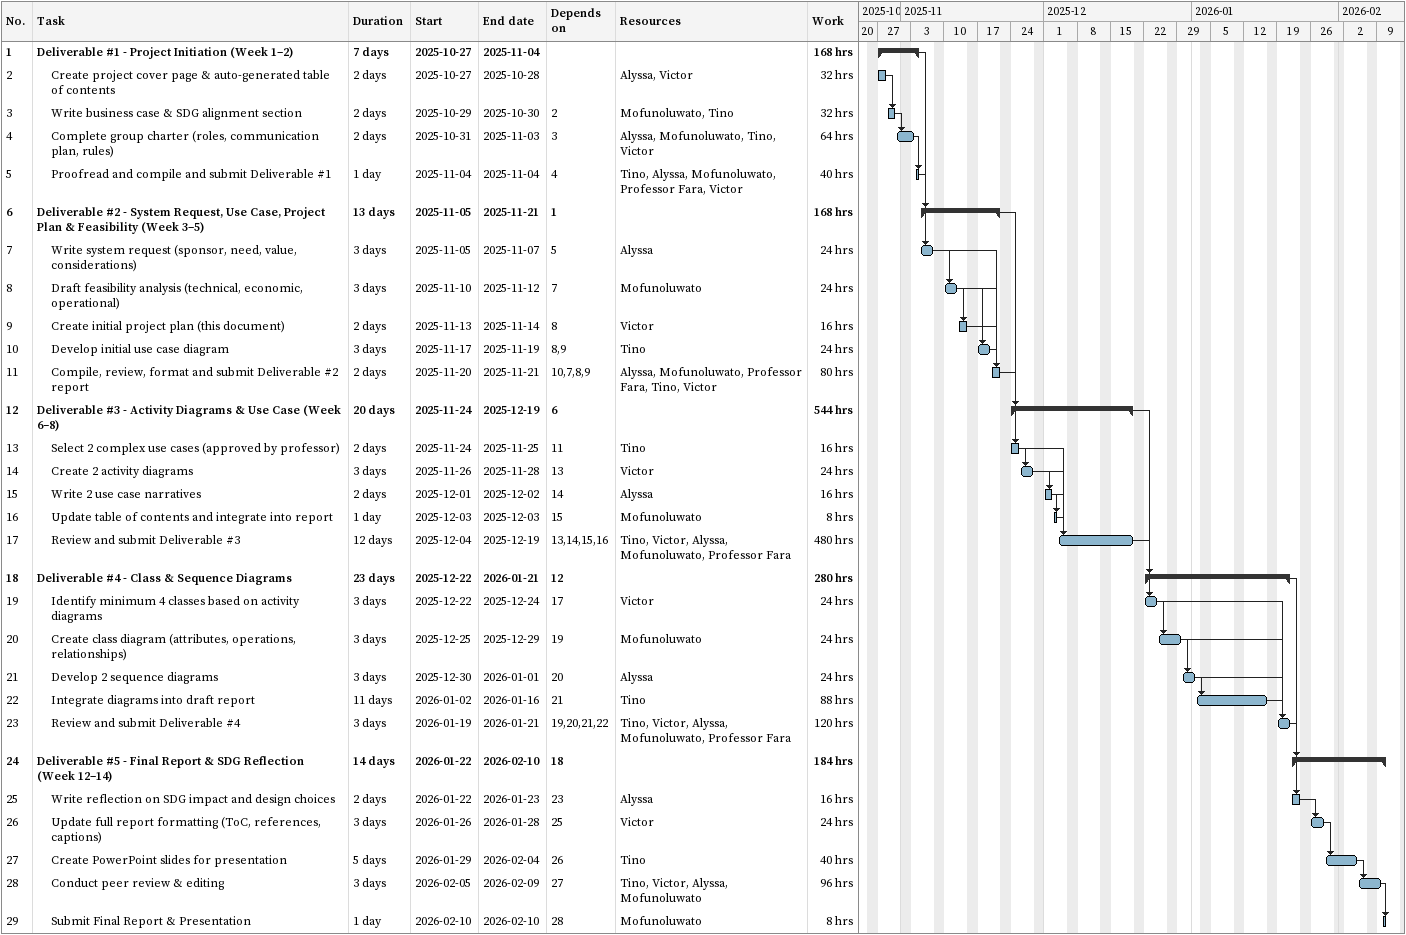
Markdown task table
| ID | Level | Task | Duration | Start | Finish | Predecessors | Resources | Work (h) |
|---|---|---|---|---|---|---|---|---|
| 1 | 1 | **Deliverable #1 - Project Initiation (Week 1–2)** | 7d | 2025-10-27 | 2025-11-04 |  |  | 168 |
| 2 | 2 | Create project cover page & auto-generated table of contents | 2d | 2025-10-27 | 2025-10-28 |  | Alyssa, Victor | 32 |
| 3 | 2 | Write business case & SDG alignment section | 2d | 2025-10-29 | 2025-10-30 | 2 | Mofunoluwato, Tino | 32 |
| 4 | 2 | Complete group charter (roles, communication plan, rules) | 2d | 2025-10-31 | 2025-11-03 | 3 | Alyssa, Mofunoluwato, Tino, Victor | 64 |
| 5 | 2 | Proofread and compile and submit Deliverable #1 | 1d | 2025-11-04 | 2025-11-04 | 4 | Tino, Alyssa, Mofunoluwato, Professor Fara, Victor | 40 |
| 6 | 1 | **Deliverable #2 - System Request, Use Case, Project Plan & Feasibility (Week 3–5)** | 13d | 2025-11-05 | 2025-11-21 | 1 |  | 168 |
| 7 | 2 | Write system request (sponsor, need, value, considerations) | 3d | 2025-11-05 | 2025-11-07 | 5 | Alyssa | 24 |
| 8 | 2 | Draft feasibility analysis (technical, economic, operational) | 3d | 2025-11-10 | 2025-11-12 | 7 | Mofunoluwato | 24 |
| 9 | 2 | Create initial project plan (this document) | 2d | 2025-11-13 | 2025-11-14 | 8 | Victor | 16 |
| 10 | 2 | Develop initial use case diagram | 3d | 2025-11-17 | 2025-11-19 | 8, 9 | Tino | 24 |
| 11 | 2 | Compile, review, format and submit Deliverable #2 report | 2d | 2025-11-20 | 2025-11-21 | 10, 7, 8, 9 | Alyssa, Mofunoluwato, Professor Fara, Tino, Victor | 80 |
| 12 | 1 | **Deliverable #3 - Activity Diagrams & Use Case (Week 6–8)** | 20d | 2025-11-24 | 2025-12-19 | 6 |  | 544 |
| 13 | 2 | Select 2 complex use cases (approved by professor) | 2d | 2025-11-24 | 2025-11-25 | 11 | Tino | 16 |
| 14 | 2 | Create 2 activity diagrams | 3d | 2025-11-26 | 2025-11-28 | 13 | Victor | 24 |
| 15 | 2 | Write 2 use case narratives | 2d | 2025-12-01 | 2025-12-02 | 14 | Alyssa | 16 |
| 16 | 2 | Update table of contents and integrate into report | 1d | 2025-12-03 | 2025-12-03 | 15 | Mofunoluwato | 8 |
| 17 | 2 | Review and submit Deliverable #3 | 12d | 2025-12-04 | 2025-12-19 | 13, 14, 15, 16 | Tino, Victor, Alyssa, Mofunoluwato, Professor Fara | 480 |
| 18 | 1 | **Deliverable #4 - Class & Sequence Diagrams** | 23d | 2025-12-22 | 2026-01-21 | 12 |  | 280 |
| 19 | 2 | Identify minimum 4 classes based on activity diagrams | 3d | 2025-12-22 | 2025-12-24 | 17 | Victor | 24 |
| 20 | 2 | Create class diagram (attributes, operations, relationships) | 3d | 2025-12-25 | 2025-12-29 | 19 | Mofunoluwato | 24 |
| 21 | 2 | Develop 2 sequence diagrams | 3d | 2025-12-30 | 2026-01-01 | 20 | Alyssa | 24 |
| 22 | 2 | Integrate diagrams into draft report | 11d | 2026-01-02 | 2026-01-16 | 21 | Tino | 88 |
| 23 | 2 | Review and submit Deliverable #4 | 3d | 2026-01-19 | 2026-01-21 | 19, 20, 21, 22 | Tino, Victor, Alyssa, Mofunoluwato, Professor Fara | 120 |
| 24 | 1 | **Deliverable #5 - Final Report & SDG Reflection (Week 12–14)** | 14d | 2026-01-22 | 2026-02-10 | 18 |  | 184 |
| 25 | 2 | Write reflection on SDG impact and design choices | 2d | 2026-01-22 | 2026-01-23 | 23 | Alyssa | 16 |
| 26 | 2 | Update full report formatting (ToC, references, captions) | 3d | 2026-01-26 | 2026-01-28 | 25 | Victor | 24 |
| 27 | 2 | Create PowerPoint slides for presentation | 5d | 2026-01-29 | 2026-02-04 | 26 | Tino | 40 |
| 28 | 2 | Conduct peer review & editing | 3d | 2026-02-05 | 2026-02-09 | 27 | Tino, Victor, Alyssa, Mofunoluwato | 96 |
| 29 | 2 | Submit Final Report & Presentation | 1d | 2026-02-10 | 2026-02-10 | 28 | Mofunoluwato | 8 |
